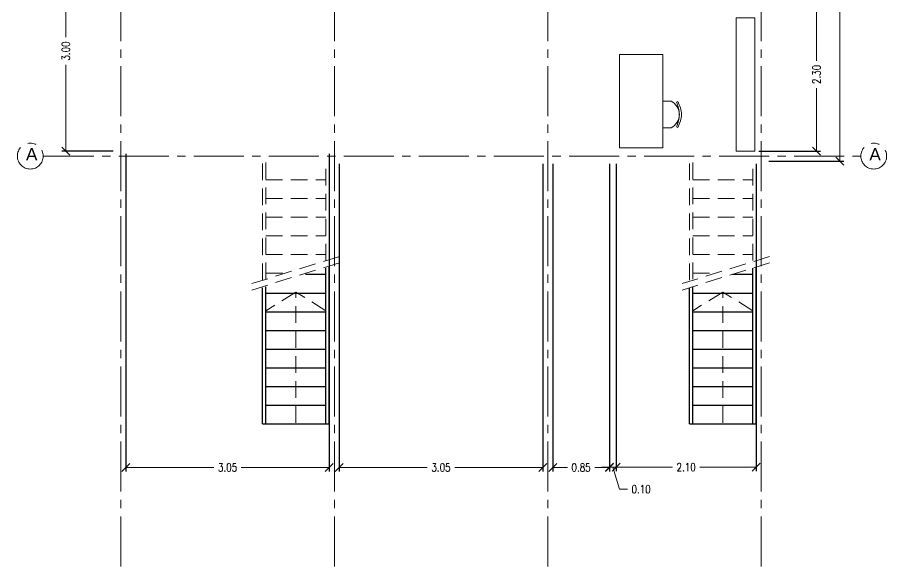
# Model space of a CAD drawing. Header units: metres. Extents: x -1.5 to 23.8, y -25.4 to 20.7.
# Drawn here: x -1.48 to 11.56, y -6.08 to 2.16 of the extents above; entities that cross this region are included whole.
import ezdxf

# ---------------------------------------------------------------- set-up
doc = ezdxf.new("R2010")
doc.units = ezdxf.units.M
doc.linetypes.add('CENTER2', pattern=[1.125, 0.75, -0.125, 0.125, -0.125])
doc.linetypes.add('HIDDEN', pattern=[0.375, 0.25, -0.125])
for name, color, linetype, lineweight in [('A-ANNO-DIMS', 3, 'Continuous', 15), ('A-ANNO-SYMB', 6, 'Continuous', 18), ('A-ANNO-TEXT', 3, 'Continuous', 18), ('A-FLOR-OVHD', 4, 'HIDDEN', 18), ('A-FLOR-STRS', 4, 'Continuous', 25)]:
    doc.layers.add(name, color=color, linetype=linetype, lineweight=lineweight)
doc.layers.add('A-FURN', color=1, linetype='Continuous', lineweight=9, transparency=0.25)
doc.styles.add('E-ROMANS', font='romans.shx', dxfattribs={"width": 0.8})
doc.styles.get("Standard").update_dxf_attribs({"font": 'Arial.ttf'})
doc.dimstyles.new('E-0100_TICK_12', dxfattribs={"dimscale": 0.001, "dimtxt": 120, "dimasz": 120, "dimexe": 60, "dimexo": 40, "dimgap": 60, "dimtad": 0, "dimzin": 0, "dimdsep": 46, "dimtxsty": 'E-ROMANS', "dimblk": 'OBLIQUE', "dimcen": 60, "dimclrd": 256, "dimclre": 256, "dimclrt": 256, "dimadec": 0, "dimazin": 0, "dimtfac": 1, "dimtmove": 1, "dimatfit": 3, "dimldrblk": 'OPEN90', "dimfxl": 1, "dimtfill": 1, "dimtolj": 1, "dimtzin": 0, "dimlwd": -1, "dimarcsym": 0})

# ---------------------------------------------------------------- blocks, each defined once
blk = doc.blocks.new('_Oblique')
at = {"color": 0, "linetype": 'ByBlock', "lineweight": -2}
blk.add_line((-0.5, -0.5), (0.5, 0.5), dxfattribs=at)
blk = doc.blocks.new('*D14')
at = {"layer": 'A-ANNO-DIMS', "lineweight": -2, "transparency": 16777216}
for p, q in [((9.79, 6), (10.916, 6)), ((9.79, 0), (10.916, 0))]:
    blk.add_line(p, q, dxfattribs=at)
at = {"layer": 'A-ANNO-DIMS', "transparency": 16777216}
for p, q in [((10.856, 6), (10.856, 3.204)), ((10.856, 0), (10.856, 2.796))]:
    blk.add_line(p, q, dxfattribs=at)
at = {"layer": 'A-ANNO-DIMS', "transparency": 16777216, "xscale": 0.12, "yscale": 0.12, "zscale": 0.12}
for p, rotation in [((10.856, 6), 90), ((10.856, 0), 270)]:
    blk.add_blockref('_Oblique', p, dxfattribs=dict(at, rotation=rotation))
at = {"layer": 'A-ANNO-DIMS', "transparency": 16777216, "insert": (10.856, 3), "char_height": 0.12, "attachment_point": 5, "rotation": 90, "style": 'E-ROMANS', "bg_fill": 3, "box_fill_scale": 1.1, "bg_fill_color": 256, "bg_fill_true_color": 13158600, "bg_fill_transparency": 0}
blk.add_mtext('\\A1;6.00', dxfattribs=at)
blk = doc.blocks.new('_Open90')
at = {"color": 0, "linetype": 'ByBlock', "lineweight": -2}
for p, q in [((0, 0), (-1, 0)), ((-0.5, 0.5), (0, 0)), ((0, 0), (-0.5, -0.5))]:
    blk.add_line(p, q, dxfattribs=at)
blk = doc.blocks.new('*D15')
at = {"layer": 'A-ANNO-DIMS', "lineweight": -2, "transparency": 16777216}
for p, q in [((9.79, 2.45), (10.565, 2.45)), ((9.64, 0.15), (10.565, 0.15))]:
    blk.add_line(p, q, dxfattribs=at)
at = {"layer": 'A-ANNO-DIMS', "transparency": 16777216}
for p, q in [((10.505, 2.45), (10.505, 1.506)), ((10.505, 0.15), (10.505, 1.094))]:
    blk.add_line(p, q, dxfattribs=at)
at = {"layer": 'A-ANNO-DIMS', "transparency": 16777216, "xscale": 0.12, "yscale": 0.12, "zscale": 0.12}
for p, rotation in [((10.505, 2.45), 90), ((10.505, 0.15), 270)]:
    blk.add_blockref('_Oblique', p, dxfattribs=dict(at, rotation=rotation))
at = {"layer": 'A-ANNO-DIMS', "transparency": 16777216, "insert": (10.505, 1.3), "char_height": 0.12, "attachment_point": 5, "rotation": 90, "style": 'E-ROMANS', "bg_fill": 3, "box_fill_scale": 1.1, "bg_fill_color": 256, "bg_fill_true_color": 13158600, "bg_fill_transparency": 0}
blk.add_mtext('\\A1;2.30', dxfattribs=at)
blk = doc.blocks.new('*D23')
at = {"layer": 'A-ANNO-DIMS', "lineweight": -2, "transparency": 16777216}
for p, q in [((7.5, -0.04), (7.5, -4.645)), ((9.6, -0.04), (9.6, -4.645))]:
    blk.add_line(p, q, dxfattribs=at)
at = {"layer": 'A-ANNO-DIMS', "transparency": 16777216}
for p, q in [((7.5, -4.585), (8.344, -4.585)), ((9.6, -4.585), (8.756, -4.585))]:
    blk.add_line(p, q, dxfattribs=at)
at = {"layer": 'A-ANNO-DIMS', "transparency": 16777216, "xscale": 0.12, "yscale": 0.12, "zscale": 0.12, "rotation": 180}
blk.add_blockref('_Oblique', (7.5, -4.585), dxfattribs=at)
at = {"layer": 'A-ANNO-DIMS', "transparency": 16777216, "xscale": 0.12, "yscale": 0.12, "zscale": 0.12}
blk.add_blockref('_Oblique', (9.6, -4.585), dxfattribs=at)
at = {"layer": 'A-ANNO-DIMS', "transparency": 16777216, "insert": (8.55, -4.585), "char_height": 0.12, "attachment_point": 5, "style": 'E-ROMANS', "bg_fill": 3, "box_fill_scale": 1.1, "bg_fill_color": 256, "bg_fill_true_color": 13158600, "bg_fill_transparency": 0}
blk.add_mtext('\\A1;2.10', dxfattribs=at)
blk = doc.blocks.new('*D24')
at = {"layer": 'A-ANNO-DIMS', "lineweight": -2, "transparency": 16777216}
for p, q in [((7.4, -0.04), (7.4, -4.645)), ((7.5, -0.04), (7.5, -4.645))]:
    blk.add_line(p, q, dxfattribs=at)
at = {"layer": 'A-ANNO-DIMS', "transparency": 16777216}
for p, q in [((7.4, -4.585), (7.28, -4.585)), ((7.5, -4.585), (7.4, -4.585)), ((7.5, -4.585), (7.4, -4.585)), ((7.45, -4.585), (7.549, -4.915)), ((7.5, -4.585), (7.62, -4.585)), ((7.549, -4.915), (7.669, -4.915))]:
    blk.add_line(p, q, dxfattribs=at)
at = {"layer": 'A-ANNO-DIMS', "transparency": 16777216, "xscale": 0.12, "yscale": 0.12, "zscale": 0.12}
blk.add_blockref('_Oblique', (7.4, -4.585), dxfattribs=at)
at = {"layer": 'A-ANNO-DIMS', "transparency": 16777216, "xscale": 0.12, "yscale": 0.12, "zscale": 0.12, "rotation": 180}
blk.add_blockref('_Oblique', (7.5, -4.585), dxfattribs=at)
at = {"layer": 'A-ANNO-DIMS', "transparency": 16777216, "insert": (7.875, -4.915), "char_height": 0.12, "attachment_point": 5, "style": 'E-ROMANS', "bg_fill": 3, "box_fill_scale": 1.1, "bg_fill_color": 256, "bg_fill_true_color": 13158600, "bg_fill_transparency": 0}
blk.add_mtext('\\A1;0.10', dxfattribs=at)
blk = doc.blocks.new('*D25')
at = {"layer": 'A-ANNO-DIMS', "lineweight": -2, "transparency": 16777216}
for p, q in [((6.55, -0.04), (6.55, -4.649)), ((7.4, -0.04), (7.4, -4.649))]:
    blk.add_line(p, q, dxfattribs=at)
at = {"layer": 'A-ANNO-DIMS', "transparency": 16777216}
for p, q in [((6.55, -4.589), (6.769, -4.589)), ((7.4, -4.589), (7.181, -4.589))]:
    blk.add_line(p, q, dxfattribs=at)
at = {"layer": 'A-ANNO-DIMS', "transparency": 16777216, "xscale": 0.12, "yscale": 0.12, "zscale": 0.12, "rotation": 180}
blk.add_blockref('_Oblique', (6.55, -4.589), dxfattribs=at)
at = {"layer": 'A-ANNO-DIMS', "transparency": 16777216, "xscale": 0.12, "yscale": 0.12, "zscale": 0.12}
blk.add_blockref('_Oblique', (7.4, -4.589), dxfattribs=at)
at = {"layer": 'A-ANNO-DIMS', "transparency": 16777216, "insert": (6.975, -4.589), "char_height": 0.12, "attachment_point": 5, "style": 'E-ROMANS', "bg_fill": 3, "box_fill_scale": 1.1, "bg_fill_color": 256, "bg_fill_true_color": 13158600, "bg_fill_transparency": 0}
blk.add_mtext('\\A1;0.85', dxfattribs=at)
blk = doc.blocks.new('*D26')
at = {"layer": 'A-ANNO-DIMS', "lineweight": -2, "transparency": 16777216}
for p, q in [((3.35, -0.04), (3.35, -4.649)), ((6.4, -0.04), (6.4, -4.649))]:
    blk.add_line(p, q, dxfattribs=at)
at = {"layer": 'A-ANNO-DIMS', "transparency": 16777216}
for p, q in [((3.35, -4.589), (4.669, -4.589)), ((6.4, -4.589), (5.081, -4.589))]:
    blk.add_line(p, q, dxfattribs=at)
at = {"layer": 'A-ANNO-DIMS', "transparency": 16777216, "xscale": 0.12, "yscale": 0.12, "zscale": 0.12, "rotation": 180}
blk.add_blockref('_Oblique', (3.35, -4.589), dxfattribs=at)
at = {"layer": 'A-ANNO-DIMS', "transparency": 16777216, "xscale": 0.12, "yscale": 0.12, "zscale": 0.12}
blk.add_blockref('_Oblique', (6.4, -4.589), dxfattribs=at)
at = {"layer": 'A-ANNO-DIMS', "transparency": 16777216, "insert": (4.875, -4.589), "char_height": 0.12, "attachment_point": 5, "style": 'E-ROMANS', "bg_fill": 3, "box_fill_scale": 1.1, "bg_fill_color": 256, "bg_fill_true_color": 13158600, "bg_fill_transparency": 0}
blk.add_mtext('\\A1;3.05', dxfattribs=at)
blk = doc.blocks.new('*D27')
at = {"layer": 'A-ANNO-DIMS', "lineweight": -2, "transparency": 16777216}
for p, q in [((0.15, 0.11), (0.15, -4.649)), ((3.2, 0.11), (3.2, -4.649))]:
    blk.add_line(p, q, dxfattribs=at)
at = {"layer": 'A-ANNO-DIMS', "transparency": 16777216}
for p, q in [((0.15, -4.589), (1.469, -4.589)), ((3.2, -4.589), (1.881, -4.589))]:
    blk.add_line(p, q, dxfattribs=at)
at = {"layer": 'A-ANNO-DIMS', "transparency": 16777216, "xscale": 0.12, "yscale": 0.12, "zscale": 0.12, "rotation": 180}
blk.add_blockref('_Oblique', (0.15, -4.589), dxfattribs=at)
at = {"layer": 'A-ANNO-DIMS', "transparency": 16777216, "xscale": 0.12, "yscale": 0.12, "zscale": 0.12}
blk.add_blockref('_Oblique', (3.2, -4.589), dxfattribs=at)
at = {"layer": 'A-ANNO-DIMS', "transparency": 16777216, "insert": (1.675, -4.589), "char_height": 0.12, "attachment_point": 5, "style": 'E-ROMANS', "bg_fill": 3, "box_fill_scale": 1.1, "bg_fill_color": 256, "bg_fill_true_color": 13158600, "bg_fill_transparency": 0}
blk.add_mtext('\\A1;3.05', dxfattribs=at)
blk = doc.blocks.new('*D30')
at = {"layer": 'A-ANNO-DIMS', "lineweight": -2, "transparency": 16777216}
for p, q in [((-0.04, 3.153), (-0.81, 3.153)), ((-0.04, 0.15), (-0.81, 0.15))]:
    blk.add_line(p, q, dxfattribs=at)
at = {"layer": 'A-ANNO-DIMS', "transparency": 16777216}
for p, q in [((-0.75, 3.153), (-0.75, 1.858)), ((-0.75, 0.15), (-0.75, 1.445))]:
    blk.add_line(p, q, dxfattribs=at)
at = {"layer": 'A-ANNO-DIMS', "transparency": 16777216, "xscale": 0.12, "yscale": 0.12, "zscale": 0.12}
for p, rotation in [((-0.75, 3.153), 90), ((-0.75, 0.15), 270)]:
    blk.add_blockref('_Oblique', p, dxfattribs=dict(at, rotation=rotation))
at = {"layer": 'A-ANNO-DIMS', "transparency": 16777216, "insert": (-0.75, 1.651), "char_height": 0.12, "attachment_point": 5, "rotation": 90, "style": 'E-ROMANS', "bg_fill": 3, "box_fill_scale": 1.1, "bg_fill_color": 256, "bg_fill_true_color": 13158600, "bg_fill_transparency": 0}
blk.add_mtext('\\A1;3.00', dxfattribs=at)

msp = doc.modelspace()

# ---------------------------------------------------------------- linework, layer by layer
at = {"layer": 'A-ANNO-SYMB', "linetype": 'CENTER2'}
for centre in [(-1.282, 0.077), (11.362, 0.077)]:
    msp.add_circle(centre, 0.194, dxfattribs=at)
at = {"layer": 'A-FLOR-OVHD'}
msp.add_line((9.55, -1.49), (9.55, 0), dxfattribs=at)
msp.add_lwpolyline([(9.1, -3.92), (9.1, -1.96)], dxfattribs=at)
at = {"layer": 'A-FURN'}
msp.add_lwpolyline([(8.2, 0.2), (8.2, 1.6), (7.55, 1.6), (7.55, 0.2)], close=True, dxfattribs=at)
msp.add_lwpolyline([(8.325, 0.5), (8.2, 0.5), (8.2, 0.9), (8.325, 0.9)], dxfattribs=at)
for centre, radius, start, end in [((8.223, 0.7), 0.224, 297.0144, 62.9856), ((8.457, 0.806), 0.0944, 109.0862, 122.5013), ((8.448, 0.567), 0.0665, 231.5888, 250.7944)]:
    msp.add_arc(centre, radius, start, end, dxfattribs=at)
for points in [[(8.406, 0.886), (8.448, 0.7), (8.406, 0.514)], [(8.426, 0.895), (8.482, 0.702), (8.426, 0.504)]]:
    msp.add_spline(points, degree=3, dxfattribs=at)

# ---------------------------------------------------------------- texts
at = {"layer": 'A-ANNO-TEXT', "char_height": 0.18608, "attachment_point": 1}
for insert in [(-1.348, 0.197), (11.296, 0.197)]:
    msp.add_mtext('{\\fArial|b0|i0|c0|p34;A}', dxfattribs=dict(at, insert=insert))

# ---------------------------------------------------------------- dimensions: what is measured, and where the dimension line sits
at = {"layer": 'A-ANNO-DIMS'}
for base, p1, p2, picture, middle in [((10.856, 0), (9.75, 6), (9.75, 0), '*D14', (10.856, 3)), ((-0.75, 3.153), (0, 0.15), (0, 3.153), '*D30', (-0.75, 1.651))]:
    dim = msp.add_linear_dim(base=base, p1=p1, p2=p2, angle=90, dimstyle='E-0100_TICK_12', dxfattribs=at)
    dim.commit()
    dim.dimension.update_dxf_attribs({"geometry": picture, "text_midpoint": middle})

# ---------------------------------------------------------------- next in the draw order: dimensions: what is measured, and where the dimension line sits
dim = msp.add_linear_dim(base=(10.505, 0.15), p1=(9.75, 2.45), p2=(9.6, 0.15), angle=90, dimstyle='E-0100_TICK_12', dxfattribs=at)
dim.commit()
dim.dimension.update_dxf_attribs({"geometry": '*D15', "text_midpoint": (10.505, 1.3)})
dim = msp.add_linear_dim(base=(7.5, -4.585), p1=(9.6, 0), p2=(7.5, 0), dimstyle='E-0100_TICK_12', dxfattribs=at)
dim.commit()
dim.dimension.update_dxf_attribs({"geometry": '*D23', "text_midpoint": (8.55, -4.585)})

# ---------------------------------------------------------------- next in the draw order: linework, layer by layer
at = {"layer": 'A-ANNO-SYMB', "linetype": 'CENTER2'}
msp.add_line((9.676, -6.075), (9.676, 8.261), dxfattribs=at)
at = {"layer": 'A-FLOR-OVHD'}
for p, q in [((8.6, -1.784), (8.6, 0)), ((8.65, -1.769), (8.65, 0)), ((9.6, -1.475), (9.6, 0)), ((8.65, -0.28), (9.55, -0.28)), ((8.65, -0.56), (9.55, -0.56)), ((8.65, -0.84), (9.55, -0.84)), ((8.65, -1.12), (9.55, -1.12)), ((8.65, -1.4), (9.55, -1.4)), ((8.65, -1.68), (8.937, -1.68))]:
    msp.add_line(p, q, dxfattribs=at)
for points in [[(8.488, -1.835), (9.841, -1.415)], [(8.488, -1.93), (9.841, -1.511)], [(9.55, -2.24), (9.1, -1.96), (8.65, -2.24)]]:
    msp.add_lwpolyline(points, dxfattribs=at)
at = {"layer": 'A-FLOR-STRS'}
for p, q in [((9.55, -3.935), (9.55, -1.601)), ((9.6, -3.935), (9.6, -1.586)), ((9.245, -1.695), (9.55, -1.695)), ((8.6, -3.935), (8.6, -1.895)), ((8.65, -3.935), (8.65, -1.88)), ((8.65, -1.975), (9.55, -1.975)), ((8.65, -2.255), (9.55, -2.255)), ((8.65, -2.535), (9.55, -2.535)), ((8.65, -2.815), (9.55, -2.815)), ((8.65, -3.095), (9.55, -3.095)), ((8.65, -3.375), (9.55, -3.375)), ((8.65, -3.655), (9.55, -3.655)), ((8.6, -3.935), (9.6, -3.935))]:
    msp.add_line(p, q, dxfattribs=at)
at = {"layer": 'A-FURN'}
msp.add_lwpolyline([(9.58, 0.15), (9.3, 0.15), (9.3, 2.15), (9.58, 2.15)], close=True, dxfattribs=at)

# ---------------------------------------------------------------- next in the draw order: dimensions: what is measured, and where the dimension line sits
at = {"layer": 'A-ANNO-DIMS'}
dim = msp.add_linear_dim(base=(7.4, -4.585), p1=(7.5, 0), p2=(7.4, 0), dimstyle='E-0100_TICK_12', dxfattribs=at)
dim.commit()
dim.dimension.update_dxf_attribs({"geometry": '*D24', "text_midpoint": (7.729, -4.915)})

# ---------------------------------------------------------------- next in the draw order: dimensions: what is measured, and where the dimension line sits
dim = msp.add_linear_dim(base=(6.55, -4.589), p1=(7.4, 0), p2=(6.55, 0), dimstyle='E-0100_TICK_12', dxfattribs=at)
dim.commit()
dim.dimension.update_dxf_attribs({"geometry": '*D25', "text_midpoint": (6.975, -4.589)})

# ---------------------------------------------------------------- next in the draw order: dimensions: what is measured, and where the dimension line sits
dim = msp.add_linear_dim(base=(3.35, -4.589), p1=(6.4, 0), p2=(3.35, 0), dimstyle='E-0100_TICK_12', dxfattribs=at)
dim.commit()
dim.dimension.update_dxf_attribs({"geometry": '*D26', "text_midpoint": (4.875, -4.589)})

# ---------------------------------------------------------------- next in the draw order: linework, layer by layer
at = {"layer": 'A-ANNO-SYMB', "linetype": 'CENTER2'}
msp.add_line((6.476, -6.075), (6.476, 8.261), dxfattribs=at)

# ---------------------------------------------------------------- next in the draw order: dimensions: what is measured, and where the dimension line sits
at = {"layer": 'A-ANNO-DIMS'}
dim = msp.add_linear_dim(base=(0.15, -4.589), p1=(3.2, 0.15), p2=(0.15, 0.15), dimstyle='E-0100_TICK_12', dxfattribs=at)
dim.commit()
dim.dimension.update_dxf_attribs({"geometry": '*D27', "text_midpoint": (1.675, -4.589)})

# ---------------------------------------------------------------- next in the draw order: linework, layer by layer
at = {"layer": 'A-ANNO-SYMB', "linetype": 'CENTER2'}
for p, q in [((0.076, -6.075), (0.076, 8.261)), ((3.276, -6.075), (3.276, 8.261)), ((-1.081, 0.077), (11.168, 0.077))]:
    msp.add_line(p, q, dxfattribs=at)
at = {"layer": 'A-FLOR-OVHD'}
for p, q in [((2.2, -1.784), (2.2, 0)), ((2.25, -1.769), (2.25, 0)), ((3.15, -1.49), (3.15, 0)), ((3.2, -1.475), (3.2, 0)), ((2.25, -0.28), (3.15, -0.28)), ((2.25, -0.56), (3.15, -0.56)), ((2.25, -0.84), (3.15, -0.84)), ((2.25, -1.12), (3.15, -1.12)), ((2.25, -1.4), (3.15, -1.4)), ((2.25, -1.68), (2.537, -1.68))]:
    msp.add_line(p, q, dxfattribs=at)
for points in [[(2.038, -1.835), (3.391, -1.415)], [(2.038, -1.93), (3.391, -1.511)], [(3.15, -2.24), (2.7, -1.96), (2.25, -2.24)], [(2.7, -3.92), (2.7, -1.96)]]:
    msp.add_lwpolyline(points, dxfattribs=at)
at = {"layer": 'A-FLOR-STRS'}
for p, q in [((3.15, -3.935), (3.15, -1.601)), ((3.2, -3.935), (3.2, -1.586)), ((2.845, -1.695), (3.15, -1.695)), ((2.2, -3.935), (2.2, -1.895)), ((2.25, -3.935), (2.25, -1.88)), ((2.25, -1.975), (3.15, -1.975)), ((2.25, -2.255), (3.15, -2.255)), ((2.25, -2.535), (3.15, -2.535)), ((2.25, -2.815), (3.15, -2.815)), ((2.25, -3.095), (3.15, -3.095)), ((2.25, -3.375), (3.15, -3.375)), ((2.25, -3.655), (3.15, -3.655)), ((2.2, -3.935), (3.2, -3.935))]:
    msp.add_line(p, q, dxfattribs=at)

doc.saveas('drawing.dxf')
